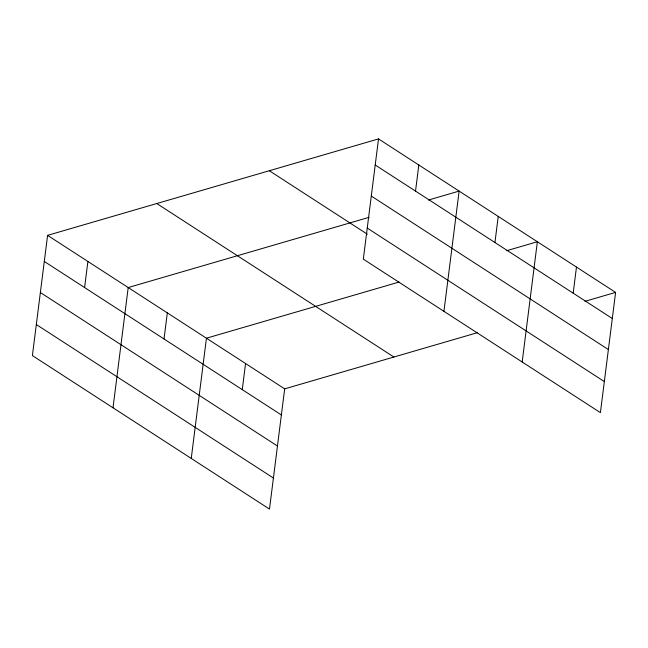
<?xml version="1.0" encoding="UTF-8"?>
<svg xmlns="http://www.w3.org/2000/svg" width="648" height="648" viewBox="0 0 648 648"><rect width="100%" height="100%" fill="white"/><g stroke="black" fill="none" stroke-linecap="round" stroke-linejoin="round"><path stroke-width="0.97" d="M47.588 235.362L32.4 355.598L269.487 509.093L284.675 388.857L47.588 235.362L378.513 138.907L615.6 292.402L600.413 412.638L363.326 259.143L378.513 138.907M84.596 287.55L87.893 261.46M113.011 407.786L128.199 287.55L369.077 217.339M164.025 338.969L167.322 312.879M191.249 458.436L206.437 338.199L399.055 282.058M242.263 389.618L245.56 363.528M415.522 191.095L418.819 165.005M443.937 311.332L459.124 191.095L428.466 200.03M494.942 242.514L498.239 216.424M522.175 361.981L537.362 241.745L506.704 250.687M573.18 293.171L576.477 267.073M284.675 388.857L477.301 332.716M584.95 301.336L615.6 292.402M375.216 165.005L612.303 318.492M371.296 196.069L608.383 349.564M367.246 228.08L604.333 381.567M269.309 170.74L367.4 234.244M156.792 203.537L393.879 357.024M44.291 261.46L281.378 414.947M40.37 292.523L277.457 446.018M36.329 324.535L273.416 478.022"/></g></svg>
